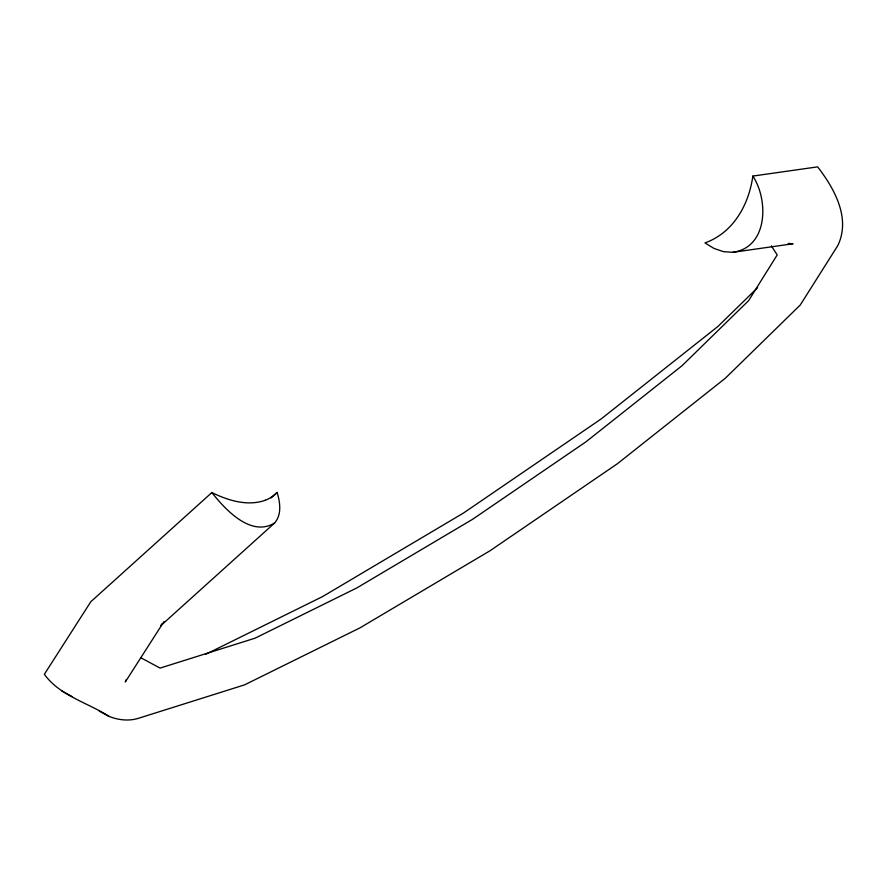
<?xml version="1.0" encoding="UTF-8"?>
<svg xmlns="http://www.w3.org/2000/svg" width="887" height="887" viewBox="0 0 887 887"><rect width="100%" height="100%" fill="white"/><g stroke="black" fill="none" stroke-linecap="round" stroke-linejoin="round"><path stroke-width="1.33" d="M265.268 500.257C247.462 506.588 228.114 500.468 211.849 492.562L90.818 601.73L44.35 674.297C59.983 695.929 87.602 702.537 109.101 716.43C118.414 720.1 128.715 721.308 138.394 718.315L244.535 684.875L360.011 627.841L490.112 550.705L617.374 463.746L725.378 378.184L800.24 305.028L837.783 245.621C851.054 218.169 834.301 188.487 817.648 166.867L752.852 176.07C749.781 197.845 740.168 219.632 722.45 233.359A73.078 67.323 81.9 0 1 704.943 242.916L714.057 248.46L723.459 251.642L732.684 252.329L793.078 243.759L788.188 243.448M126.165 679.653L125.3 681.97L163.907 621.676M162.243 623.628L160.68 625.756L274.582 523.02C281.999 514.56 280.081 502.341 277.143 492.429A73.078 48.153 48 0 1 265.268 500.257M757.52 287.754L718.004 326.383L601.109 418.986L463.38 513.096L322.58 596.585L205.451 654.429M271.023 497.951L277.143 492.429M274.582 523.02C250.932 537.478 225.342 509.593 211.849 492.562M732.684 252.329C768.042 247.595 768.752 200.129 752.852 176.07M140.867 657.777L160.081 668.099L255.146 638.152L356.873 587.904L472.66 519.25L585.919 441.859L682.048 365.71L748.672 300.593L777.212 254.913L771.335 245.854M61.691 690.895L71.958 696.472M99.289 711.108L109.101 716.43"/></g></svg>
